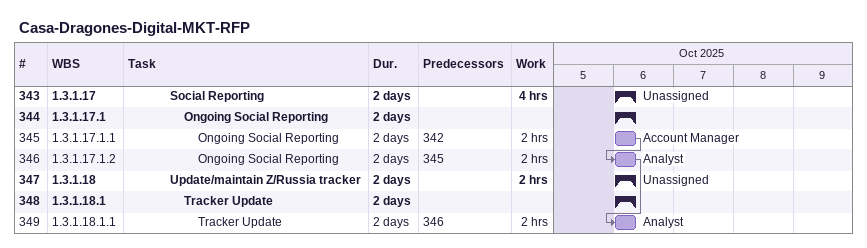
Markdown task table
Casa-Dragones-Digital-MKT-RFP

| ID | WBS | Task | Duration | Start | Finish | Predecessors | Resources | Work (h) |
|---|---|---|---|---|---|---|---|---|
| 343 | 1.3.1.17 | **Social Reporting** | 2d | 2025-10-06 | 2025-10-06 |  | Unassigned | 4 |
| 344 | 1.3.1.17.1 | **Ongoing Social Reporting** | 2d | 2025-10-06 | 2025-10-06 |  |  |  |
| 345 | 1.3.1.17.1.1 | Ongoing Social Reporting | 2d | 2025-10-06 | 2025-10-06 | 342 | Account Manager | 2 |
| 346 | 1.3.1.17.1.2 | Ongoing Social Reporting | 2d | 2025-10-06 | 2025-10-06 | 345 | Analyst | 2 |
| 347 | 1.3.1.18 | **Update/maintain Z/Russia tracker** | 2d | 2025-10-06 | 2025-10-06 |  | Unassigned | 2 |
| 348 | 1.3.1.18.1 | **Tracker Update** | 2d | 2025-10-06 | 2025-10-06 |  |  |  |
| 349 | 1.3.1.18.1.1 | Tracker Update | 2d | 2025-10-06 | 2025-10-06 | 346 | Analyst | 2 |
